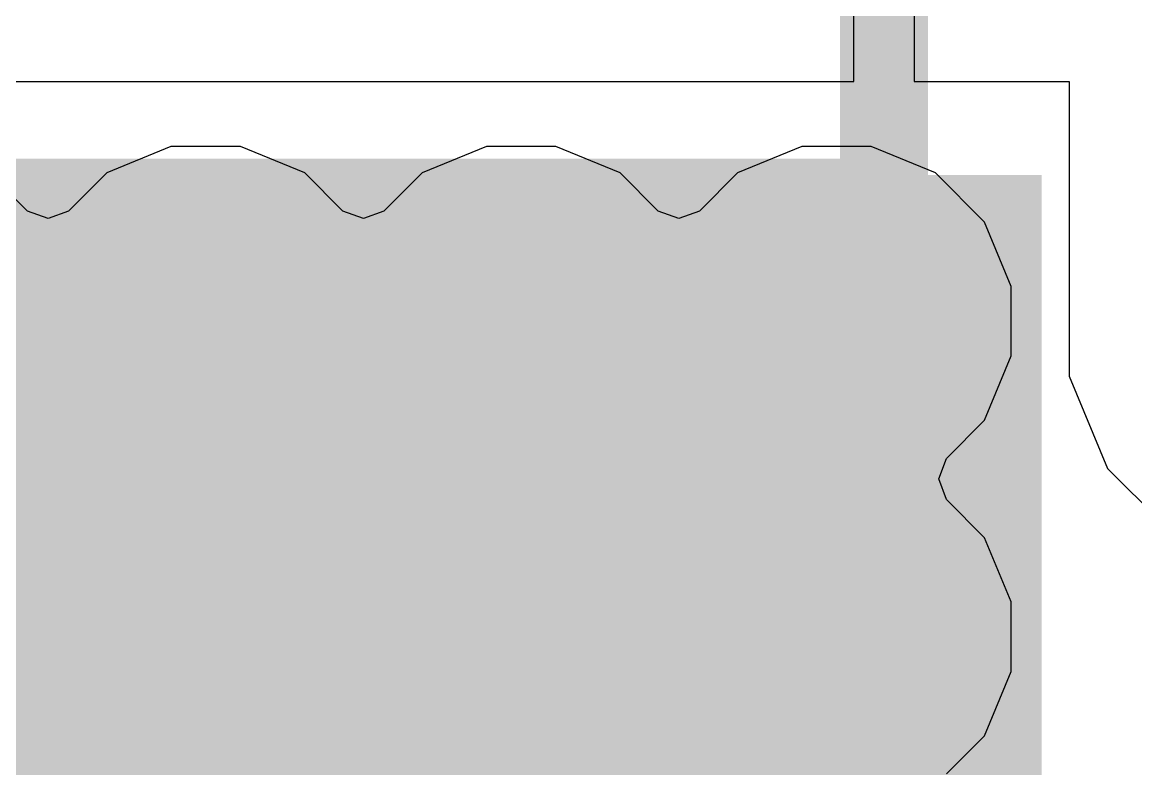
# Model space of a CAD drawing. Header units: inches. Extents: x -4 to 5258, y -4 to 5281.
# Drawn here: x 95.953 to 99.484, y 31.496 to 33.861 of the extents above; entities that cross this region are included whole.
import ezdxf

# ---------------------------------------------------------------- set-up
doc = ezdxf.new("R2010")
doc.units = ezdxf.units.IN
for name, color, linetype in [('Bottom Layer', 5, 'Continuous'), ('Bottom Solder', 6, 'Continuous'), ('Drill Drawing', 1, 'Continuous'), ('Layer 1', 16, 'Continuous'), ('Layer 2', 76, 'Continuous'), ('Top Layer', 1, 'Continuous'), ('Top Paste', 8, 'Continuous'), ('Top Solder', 216, 'Continuous'), ('Via Holes', 16, 'Continuous')]:
    doc.layers.add(name, color=color, linetype=linetype)

# ---------------------------------------------------------------- blocks, each defined once
blk = doc.blocks.new('HTSSOP_38_EP_4_4___14')
at = {"layer": 'Top Layer'}
blk.add_hatch(color=1, dxfattribs=at).paths.add_polyline_path([(1.45, 2.4), (1.45, -2.4), (-1.45, -2.4), (-1.45, 2.4)])
at = {"layer": 'Top Paste'}
blk.add_hatch(color=8, dxfattribs=at).paths.add_polyline_path([(1.45, 2.4), (1.45, -2.4), (-1.45, -2.4), (-1.45, 2.4)])
at = {"layer": 'Top Solder'}
blk.add_hatch(color=216, dxfattribs=at).paths.add_polyline_path([(1.5008, 2.4508), (1.5008, -2.4508), (-1.5008, -2.4508), (-1.5008, 2.4508)])

msp = doc.modelspace()

# ---------------------------------------------------------------- hatches: boundary and pattern name
at = {"layer": 'Bottom Layer'}
h = msp.add_hatch(color=5, dxfattribs=at)
edge = h.paths.add_edge_path()
edge.add_arc((96.5347, 32.9143), 0.3, 0, 360)
h = msp.add_hatch(color=5, dxfattribs=at)
edge = h.paths.add_edge_path()
edge.add_arc((97.5347, 32.9143), 0.3, 0, 360)
h = msp.add_hatch(color=5, dxfattribs=at)
edge = h.paths.add_edge_path()
edge.add_arc((98.5347, 32.9143), 0.3, 0, 360)
h = msp.add_hatch(color=5, dxfattribs=at)
edge = h.paths.add_edge_path()
edge.add_arc((96.5347, 31.9143), 0.3, 0, 360)
h = msp.add_hatch(color=5, dxfattribs=at)
edge = h.paths.add_edge_path()
edge.add_arc((97.5347, 31.9143), 0.3, 0, 360)
h = msp.add_hatch(color=5, dxfattribs=at)
edge = h.paths.add_edge_path()
edge.add_arc((98.5347, 31.9143), 0.3, 0, 360)
at = {"layer": 'Bottom Solder'}
h = msp.add_hatch(color=6, dxfattribs=at)
edge = h.paths.add_edge_path()
edge.add_arc((96.5347, 32.9143), 0.4016, 0, 360)
h = msp.add_hatch(color=6, dxfattribs=at)
edge = h.paths.add_edge_path()
edge.add_arc((97.5347, 32.9143), 0.4016, 0, 360)
h = msp.add_hatch(color=6, dxfattribs=at)
edge = h.paths.add_edge_path()
edge.add_arc((98.5347, 32.9143), 0.4016, 0, 360)
h = msp.add_hatch(color=6, dxfattribs=at)
edge = h.paths.add_edge_path()
edge.add_arc((96.5347, 31.9143), 0.4016, 0, 360)
h = msp.add_hatch(color=6, dxfattribs=at)
edge = h.paths.add_edge_path()
edge.add_arc((97.5347, 31.9143), 0.4016, 0, 360)
h = msp.add_hatch(color=6, dxfattribs=at)
edge = h.paths.add_edge_path()
edge.add_arc((98.5347, 31.9143), 0.4016, 0, 360)
at = {"layer": 'Layer 1'}
h = msp.add_hatch(color=16, dxfattribs=at)
edge = h.paths.add_edge_path()
edge.add_arc((96.5347, 32.9143), 0.3, 0, 360)
h = msp.add_hatch(color=16, dxfattribs=at)
edge = h.paths.add_edge_path()
edge.add_arc((97.5347, 32.9143), 0.3, 0, 360)
h = msp.add_hatch(color=16, dxfattribs=at)
edge = h.paths.add_edge_path()
edge.add_arc((98.5347, 32.9143), 0.3, 0, 360)
h = msp.add_hatch(color=16, dxfattribs=at)
edge = h.paths.add_edge_path()
edge.add_arc((96.5347, 31.9143), 0.3, 0, 360)
h = msp.add_hatch(color=16, dxfattribs=at)
edge = h.paths.add_edge_path()
edge.add_arc((97.5347, 31.9143), 0.3, 0, 360)
h = msp.add_hatch(color=16, dxfattribs=at)
edge = h.paths.add_edge_path()
edge.add_arc((98.5347, 31.9143), 0.3, 0, 360)
at = {"layer": 'Layer 2'}
h = msp.add_hatch(color=76, dxfattribs=at)
edge = h.paths.add_edge_path()
edge.add_arc((96.5347, 32.9143), 0.3, 0, 360)
h = msp.add_hatch(color=76, dxfattribs=at)
edge = h.paths.add_edge_path()
edge.add_arc((97.5347, 32.9143), 0.3, 0, 360)
h = msp.add_hatch(color=76, dxfattribs=at)
edge = h.paths.add_edge_path()
edge.add_arc((98.5347, 32.9143), 0.3, 0, 360)
h = msp.add_hatch(color=76, dxfattribs=at)
edge = h.paths.add_edge_path()
edge.add_arc((96.5347, 31.9143), 0.3, 0, 360)
h = msp.add_hatch(color=76, dxfattribs=at)
edge = h.paths.add_edge_path()
edge.add_arc((97.5347, 31.9143), 0.3, 0, 360)
h = msp.add_hatch(color=76, dxfattribs=at)
edge = h.paths.add_edge_path()
edge.add_arc((98.5347, 31.9143), 0.3, 0, 360)
at = {"layer": 'Top Layer'}
msp.add_hatch(color=1, dxfattribs=at).paths.add_polyline_path([(93.7855, 30.478), (99.1856, 30.478), (99.1856, 33.378), (93.7855, 33.378)])
h = msp.add_hatch(color=1, dxfattribs=at)
edge = h.paths.add_edge_path()
edge.add_arc((96.5347, 32.9143), 0.3, 0, 360)
h = msp.add_hatch(color=1, dxfattribs=at)
edge = h.paths.add_edge_path()
edge.add_arc((97.5347, 32.9143), 0.3, 0, 360)
h = msp.add_hatch(color=1, dxfattribs=at)
edge = h.paths.add_edge_path()
edge.add_arc((98.5347, 32.9143), 0.3, 0, 360)
h = msp.add_hatch(color=1, dxfattribs=at)
edge = h.paths.add_edge_path()
edge.add_arc((96.5347, 31.9143), 0.3, 0, 360)
h = msp.add_hatch(color=1, dxfattribs=at)
edge = h.paths.add_edge_path()
edge.add_arc((97.5347, 31.9143), 0.3, 0, 360)
h = msp.add_hatch(color=1, dxfattribs=at)
edge = h.paths.add_edge_path()
edge.add_arc((98.5347, 31.9143), 0.3, 0, 360)
at = {"layer": 'Top Solder'}
h = msp.add_hatch(color=216, dxfattribs=at)
edge = h.paths.add_edge_path()
edge.add_arc((96.5347, 32.9143), 0.4016, 0, 360)
h = msp.add_hatch(color=216, dxfattribs=at)
edge = h.paths.add_edge_path()
edge.add_arc((97.5347, 32.9143), 0.4016, 0, 360)
h = msp.add_hatch(color=216, dxfattribs=at)
edge = h.paths.add_edge_path()
edge.add_arc((98.5347, 32.9143), 0.4016, 0, 360)
h = msp.add_hatch(color=216, dxfattribs=at)
edge = h.paths.add_edge_path()
edge.add_arc((96.5347, 31.9143), 0.4016, 0, 360)
h = msp.add_hatch(color=216, dxfattribs=at)
edge = h.paths.add_edge_path()
edge.add_arc((97.5347, 31.9143), 0.4016, 0, 360)
h = msp.add_hatch(color=216, dxfattribs=at)
edge = h.paths.add_edge_path()
edge.add_arc((98.5347, 31.9143), 0.4016, 0, 360)
at = {"layer": 'Via Holes'}
h = msp.add_hatch(color=7, dxfattribs=at)
edge = h.paths.add_edge_path()
edge.add_arc((96.5347, 32.9143), 0.15, 0, 360)
h = msp.add_hatch(color=7, dxfattribs=at)
edge = h.paths.add_edge_path()
edge.add_arc((97.5347, 32.9143), 0.15, 0, 360)
h = msp.add_hatch(color=7, dxfattribs=at)
edge = h.paths.add_edge_path()
edge.add_arc((98.5347, 32.9143), 0.15, 0, 360)
h = msp.add_hatch(color=7, dxfattribs=at)
edge = h.paths.add_edge_path()
edge.add_arc((96.5347, 31.9143), 0.15, 0, 360)
h = msp.add_hatch(color=7, dxfattribs=at)
edge = h.paths.add_edge_path()
edge.add_arc((97.5347, 31.9143), 0.15, 0, 360)
h = msp.add_hatch(color=7, dxfattribs=at)
edge = h.paths.add_edge_path()
edge.add_arc((98.5347, 31.9143), 0.15, 0, 360)

# ---------------------------------------------------------------- linework, layer by layer
at = {"layer": 'Drill Drawing'}
for points in [[(96.4077, 33.0413, 0.0508, 0.0508, 0), (96.4077, 33.1683, 0.0508, 0.0508, 0)], [(96.4077, 33.1683, 0.0508, 0.0508, 0), (96.6617, 33.1683, 0.0508, 0.0508, 0)], [(96.6617, 33.0413, 0.0508, 0.0508, 0), (96.6617, 33.1683, 0.0508, 0.0508, 0)], [(97.4077, 33.0413, 0.0508, 0.0508, 0), (97.4077, 33.1683, 0.0508, 0.0508, 0)], [(97.4077, 33.1683, 0.0508, 0.0508, 0), (97.6617, 33.1683, 0.0508, 0.0508, 0)], [(97.6617, 33.0413, 0.0508, 0.0508, 0), (97.6617, 33.1683, 0.0508, 0.0508, 0)], [(98.4077, 33.0413, 0.0508, 0.0508, 0), (98.4077, 33.1683, 0.0508, 0.0508, 0)], [(98.4077, 33.1683, 0.0508, 0.0508, 0), (98.6617, 33.1683, 0.0508, 0.0508, 0)], [(98.6617, 33.0413, 0.0508, 0.0508, 0), (98.6617, 33.1683, 0.0508, 0.0508, 0)], [(96.4585, 32.9905, 0.0508, 0.0508, 0), (96.4585, 33.0667, 0.0508, 0.0508, 0)], [(96.4585, 33.0667, 0.0508, 0.0508, 0), (96.6109, 33.0667, 0.0508, 0.0508, 0)], [(96.6109, 32.9905, 0.0508, 0.0508, 0), (96.6109, 33.0667, 0.0508, 0.0508, 0)], [(97.4585, 32.9905, 0.0508, 0.0508, 0), (97.4585, 33.0667, 0.0508, 0.0508, 0)], [(97.4585, 33.0667, 0.0508, 0.0508, 0), (97.6109, 33.0667, 0.0508, 0.0508, 0)], [(97.6109, 32.9905, 0.0508, 0.0508, 0), (97.6109, 33.0667, 0.0508, 0.0508, 0)], [(98.4585, 32.9905, 0.0508, 0.0508, 0), (98.4585, 33.0667, 0.0508, 0.0508, 0)], [(98.4585, 33.0667, 0.0508, 0.0508, 0), (98.6109, 33.0667, 0.0508, 0.0508, 0)], [(98.6109, 32.9905, 0.0508, 0.0508, 0), (98.6109, 33.0667, 0.0508, 0.0508, 0)], [(96.2807, 32.7873, 0.0508, 0.0508, 0), (96.2807, 33.0413, 0.0508, 0.0508, 0)], [(96.2807, 33.0413, 0.0508, 0.0508, 0), (96.4077, 33.0413, 0.0508, 0.0508, 0)], [(96.6617, 33.0413, 0.0508, 0.0508, 0), (96.7887, 33.0413, 0.0508, 0.0508, 0)], [(96.7887, 32.7873, 0.0508, 0.0508, 0), (96.7887, 33.0413, 0.0508, 0.0508, 0)], [(97.2807, 32.7873, 0.0508, 0.0508, 0), (97.2807, 33.0413, 0.0508, 0.0508, 0)], [(97.2807, 33.0413, 0.0508, 0.0508, 0), (97.4077, 33.0413, 0.0508, 0.0508, 0)], [(97.6617, 33.0413, 0.0508, 0.0508, 0), (97.7887, 33.0413, 0.0508, 0.0508, 0)], [(97.7887, 32.7873, 0.0508, 0.0508, 0), (97.7887, 33.0413, 0.0508, 0.0508, 0)], [(98.2807, 32.7873, 0.0508, 0.0508, 0), (98.2807, 33.0413, 0.0508, 0.0508, 0)], [(98.2807, 33.0413, 0.0508, 0.0508, 0), (98.4077, 33.0413, 0.0508, 0.0508, 0)], [(98.6617, 33.0413, 0.0508, 0.0508, 0), (98.7887, 33.0413, 0.0508, 0.0508, 0)], [(98.7887, 32.7873, 0.0508, 0.0508, 0), (98.7887, 33.0413, 0.0508, 0.0508, 0)], [(96.3823, 32.8381, 0.0508, 0.0508, 0), (96.3823, 32.9905, 0.0508, 0.0508, 0)], [(96.3823, 32.9905, 0.0508, 0.0508, 0), (96.4585, 32.9905, 0.0508, 0.0508, 0)], [(96.6109, 32.9905, 0.0508, 0.0508, 0), (96.6871, 32.9905, 0.0508, 0.0508, 0)], [(96.6871, 32.8381, 0.0508, 0.0508, 0), (96.6871, 32.9905, 0.0508, 0.0508, 0)], [(97.3823, 32.8381, 0.0508, 0.0508, 0), (97.3823, 32.9905, 0.0508, 0.0508, 0)], [(97.3823, 32.9905, 0.0508, 0.0508, 0), (97.4585, 32.9905, 0.0508, 0.0508, 0)], [(97.6109, 32.9905, 0.0508, 0.0508, 0), (97.6871, 32.9905, 0.0508, 0.0508, 0)], [(97.6871, 32.8381, 0.0508, 0.0508, 0), (97.6871, 32.9905, 0.0508, 0.0508, 0)], [(98.3823, 32.8381, 0.0508, 0.0508, 0), (98.3823, 32.9905, 0.0508, 0.0508, 0)], [(98.3823, 32.9905, 0.0508, 0.0508, 0), (98.4585, 32.9905, 0.0508, 0.0508, 0)], [(98.6109, 32.9905, 0.0508, 0.0508, 0), (98.6871, 32.9905, 0.0508, 0.0508, 0)], [(98.6871, 32.8381, 0.0508, 0.0508, 0), (98.6871, 32.9905, 0.0508, 0.0508, 0)], [(96.3823, 32.8381, 0.0508, 0.0508, 0), (96.4585, 32.8381, 0.0508, 0.0508, 0)], [(96.4585, 32.7619, 0.0508, 0.0508, 0), (96.4585, 32.8381, 0.0508, 0.0508, 0)], [(96.6109, 32.8381, 0.0508, 0.0508, 0), (96.6871, 32.8381, 0.0508, 0.0508, 0)], [(96.6109, 32.7619, 0.0508, 0.0508, 0), (96.6109, 32.8381, 0.0508, 0.0508, 0)], [(97.3823, 32.8381, 0.0508, 0.0508, 0), (97.4585, 32.8381, 0.0508, 0.0508, 0)], [(97.4585, 32.7619, 0.0508, 0.0508, 0), (97.4585, 32.8381, 0.0508, 0.0508, 0)], [(97.6109, 32.8381, 0.0508, 0.0508, 0), (97.6871, 32.8381, 0.0508, 0.0508, 0)], [(97.6109, 32.7619, 0.0508, 0.0508, 0), (97.6109, 32.8381, 0.0508, 0.0508, 0)], [(98.3823, 32.8381, 0.0508, 0.0508, 0), (98.4585, 32.8381, 0.0508, 0.0508, 0)], [(98.4585, 32.7619, 0.0508, 0.0508, 0), (98.4585, 32.8381, 0.0508, 0.0508, 0)], [(98.6109, 32.8381, 0.0508, 0.0508, 0), (98.6871, 32.8381, 0.0508, 0.0508, 0)], [(98.6109, 32.7619, 0.0508, 0.0508, 0), (98.6109, 32.8381, 0.0508, 0.0508, 0)], [(96.2807, 32.7873, 0.0508, 0.0508, 0), (96.4077, 32.7873, 0.0508, 0.0508, 0)], [(96.4077, 32.6603, 0.0508, 0.0508, 0), (96.4077, 32.7873, 0.0508, 0.0508, 0)], [(96.6617, 32.7873, 0.0508, 0.0508, 0), (96.7887, 32.7873, 0.0508, 0.0508, 0)], [(96.6617, 32.6603, 0.0508, 0.0508, 0), (96.6617, 32.7873, 0.0508, 0.0508, 0)], [(97.2807, 32.7873, 0.0508, 0.0508, 0), (97.4077, 32.7873, 0.0508, 0.0508, 0)], [(97.4077, 32.6603, 0.0508, 0.0508, 0), (97.4077, 32.7873, 0.0508, 0.0508, 0)], [(97.6617, 32.7873, 0.0508, 0.0508, 0), (97.7887, 32.7873, 0.0508, 0.0508, 0)], [(97.6617, 32.6603, 0.0508, 0.0508, 0), (97.6617, 32.7873, 0.0508, 0.0508, 0)], [(98.2807, 32.7873, 0.0508, 0.0508, 0), (98.4077, 32.7873, 0.0508, 0.0508, 0)], [(98.4077, 32.6603, 0.0508, 0.0508, 0), (98.4077, 32.7873, 0.0508, 0.0508, 0)], [(98.6617, 32.7873, 0.0508, 0.0508, 0), (98.7887, 32.7873, 0.0508, 0.0508, 0)], [(98.6617, 32.6603, 0.0508, 0.0508, 0), (98.6617, 32.7873, 0.0508, 0.0508, 0)], [(96.4585, 32.7619, 0.0508, 0.0508, 0), (96.6109, 32.7619, 0.0508, 0.0508, 0)], [(97.4585, 32.7619, 0.0508, 0.0508, 0), (97.6109, 32.7619, 0.0508, 0.0508, 0)], [(98.4585, 32.7619, 0.0508, 0.0508, 0), (98.6109, 32.7619, 0.0508, 0.0508, 0)], [(96.4077, 32.6603, 0.0508, 0.0508, 0), (96.6617, 32.6603, 0.0508, 0.0508, 0)], [(97.4077, 32.6603, 0.0508, 0.0508, 0), (97.6617, 32.6603, 0.0508, 0.0508, 0)], [(98.4077, 32.6603, 0.0508, 0.0508, 0), (98.6617, 32.6603, 0.0508, 0.0508, 0)], [(96.4077, 32.0413, 0.0508, 0.0508, 0), (96.4077, 32.1683, 0.0508, 0.0508, 0)], [(96.4077, 32.1683, 0.0508, 0.0508, 0), (96.6617, 32.1683, 0.0508, 0.0508, 0)], [(96.6617, 32.0413, 0.0508, 0.0508, 0), (96.6617, 32.1683, 0.0508, 0.0508, 0)], [(97.4077, 32.0413, 0.0508, 0.0508, 0), (97.4077, 32.1683, 0.0508, 0.0508, 0)], [(97.4077, 32.1683, 0.0508, 0.0508, 0), (97.6617, 32.1683, 0.0508, 0.0508, 0)], [(97.6617, 32.0413, 0.0508, 0.0508, 0), (97.6617, 32.1683, 0.0508, 0.0508, 0)], [(98.4077, 32.0413, 0.0508, 0.0508, 0), (98.4077, 32.1683, 0.0508, 0.0508, 0)], [(98.4077, 32.1683, 0.0508, 0.0508, 0), (98.6617, 32.1683, 0.0508, 0.0508, 0)], [(98.6617, 32.0413, 0.0508, 0.0508, 0), (98.6617, 32.1683, 0.0508, 0.0508, 0)], [(96.2807, 31.7873, 0.0508, 0.0508, 0), (96.2807, 32.0413, 0.0508, 0.0508, 0)], [(96.2807, 32.0413, 0.0508, 0.0508, 0), (96.4077, 32.0413, 0.0508, 0.0508, 0)], [(96.4585, 31.9905, 0.0508, 0.0508, 0), (96.4585, 32.0667, 0.0508, 0.0508, 0)], [(96.4585, 32.0667, 0.0508, 0.0508, 0), (96.6109, 32.0667, 0.0508, 0.0508, 0)], [(96.6109, 31.9905, 0.0508, 0.0508, 0), (96.6109, 32.0667, 0.0508, 0.0508, 0)], [(96.6617, 32.0413, 0.0508, 0.0508, 0), (96.7887, 32.0413, 0.0508, 0.0508, 0)], [(96.7887, 31.7873, 0.0508, 0.0508, 0), (96.7887, 32.0413, 0.0508, 0.0508, 0)], [(97.2807, 31.7873, 0.0508, 0.0508, 0), (97.2807, 32.0413, 0.0508, 0.0508, 0)], [(97.2807, 32.0413, 0.0508, 0.0508, 0), (97.4077, 32.0413, 0.0508, 0.0508, 0)], [(97.4585, 31.9905, 0.0508, 0.0508, 0), (97.4585, 32.0667, 0.0508, 0.0508, 0)], [(97.4585, 32.0667, 0.0508, 0.0508, 0), (97.6109, 32.0667, 0.0508, 0.0508, 0)], [(97.6109, 31.9905, 0.0508, 0.0508, 0), (97.6109, 32.0667, 0.0508, 0.0508, 0)], [(97.6617, 32.0413, 0.0508, 0.0508, 0), (97.7887, 32.0413, 0.0508, 0.0508, 0)], [(97.7887, 31.7873, 0.0508, 0.0508, 0), (97.7887, 32.0413, 0.0508, 0.0508, 0)], [(98.2807, 31.7873, 0.0508, 0.0508, 0), (98.2807, 32.0413, 0.0508, 0.0508, 0)], [(98.2807, 32.0413, 0.0508, 0.0508, 0), (98.4077, 32.0413, 0.0508, 0.0508, 0)], [(98.4585, 31.9905, 0.0508, 0.0508, 0), (98.4585, 32.0667, 0.0508, 0.0508, 0)], [(98.4585, 32.0667, 0.0508, 0.0508, 0), (98.6109, 32.0667, 0.0508, 0.0508, 0)], [(98.6109, 31.9905, 0.0508, 0.0508, 0), (98.6109, 32.0667, 0.0508, 0.0508, 0)], [(98.6617, 32.0413, 0.0508, 0.0508, 0), (98.7887, 32.0413, 0.0508, 0.0508, 0)], [(98.7887, 31.7873, 0.0508, 0.0508, 0), (98.7887, 32.0413, 0.0508, 0.0508, 0)], [(96.3823, 31.8381, 0.0508, 0.0508, 0), (96.3823, 31.9905, 0.0508, 0.0508, 0)], [(96.3823, 31.9905, 0.0508, 0.0508, 0), (96.4585, 31.9905, 0.0508, 0.0508, 0)], [(96.6109, 31.9905, 0.0508, 0.0508, 0), (96.6871, 31.9905, 0.0508, 0.0508, 0)], [(96.6871, 31.8381, 0.0508, 0.0508, 0), (96.6871, 31.9905, 0.0508, 0.0508, 0)], [(97.3823, 31.8381, 0.0508, 0.0508, 0), (97.3823, 31.9905, 0.0508, 0.0508, 0)], [(97.3823, 31.9905, 0.0508, 0.0508, 0), (97.4585, 31.9905, 0.0508, 0.0508, 0)], [(97.6109, 31.9905, 0.0508, 0.0508, 0), (97.6871, 31.9905, 0.0508, 0.0508, 0)], [(97.6871, 31.8381, 0.0508, 0.0508, 0), (97.6871, 31.9905, 0.0508, 0.0508, 0)], [(98.3823, 31.8381, 0.0508, 0.0508, 0), (98.3823, 31.9905, 0.0508, 0.0508, 0)], [(98.3823, 31.9905, 0.0508, 0.0508, 0), (98.4585, 31.9905, 0.0508, 0.0508, 0)], [(98.6109, 31.9905, 0.0508, 0.0508, 0), (98.6871, 31.9905, 0.0508, 0.0508, 0)], [(98.6871, 31.8381, 0.0508, 0.0508, 0), (98.6871, 31.9905, 0.0508, 0.0508, 0)], [(96.3823, 31.8381, 0.0508, 0.0508, 0), (96.4585, 31.8381, 0.0508, 0.0508, 0)], [(96.4585, 31.7619, 0.0508, 0.0508, 0), (96.4585, 31.8381, 0.0508, 0.0508, 0)], [(96.6109, 31.8381, 0.0508, 0.0508, 0), (96.6871, 31.8381, 0.0508, 0.0508, 0)], [(96.6109, 31.7619, 0.0508, 0.0508, 0), (96.6109, 31.8381, 0.0508, 0.0508, 0)], [(97.3823, 31.8381, 0.0508, 0.0508, 0), (97.4585, 31.8381, 0.0508, 0.0508, 0)], [(97.4585, 31.7619, 0.0508, 0.0508, 0), (97.4585, 31.8381, 0.0508, 0.0508, 0)], [(97.6109, 31.8381, 0.0508, 0.0508, 0), (97.6871, 31.8381, 0.0508, 0.0508, 0)], [(97.6109, 31.7619, 0.0508, 0.0508, 0), (97.6109, 31.8381, 0.0508, 0.0508, 0)], [(98.3823, 31.8381, 0.0508, 0.0508, 0), (98.4585, 31.8381, 0.0508, 0.0508, 0)], [(98.4585, 31.7619, 0.0508, 0.0508, 0), (98.4585, 31.8381, 0.0508, 0.0508, 0)], [(98.6109, 31.8381, 0.0508, 0.0508, 0), (98.6871, 31.8381, 0.0508, 0.0508, 0)], [(98.6109, 31.7619, 0.0508, 0.0508, 0), (98.6109, 31.8381, 0.0508, 0.0508, 0)], [(96.2807, 31.7873, 0.0508, 0.0508, 0), (96.4077, 31.7873, 0.0508, 0.0508, 0)], [(96.4077, 31.6603, 0.0508, 0.0508, 0), (96.4077, 31.7873, 0.0508, 0.0508, 0)], [(96.6617, 31.7873, 0.0508, 0.0508, 0), (96.7887, 31.7873, 0.0508, 0.0508, 0)], [(96.6617, 31.6603, 0.0508, 0.0508, 0), (96.6617, 31.7873, 0.0508, 0.0508, 0)], [(97.2807, 31.7873, 0.0508, 0.0508, 0), (97.4077, 31.7873, 0.0508, 0.0508, 0)], [(97.4077, 31.6603, 0.0508, 0.0508, 0), (97.4077, 31.7873, 0.0508, 0.0508, 0)], [(97.6617, 31.7873, 0.0508, 0.0508, 0), (97.7887, 31.7873, 0.0508, 0.0508, 0)], [(97.6617, 31.6603, 0.0508, 0.0508, 0), (97.6617, 31.7873, 0.0508, 0.0508, 0)], [(98.2807, 31.7873, 0.0508, 0.0508, 0), (98.4077, 31.7873, 0.0508, 0.0508, 0)], [(98.4077, 31.6603, 0.0508, 0.0508, 0), (98.4077, 31.7873, 0.0508, 0.0508, 0)], [(98.6617, 31.7873, 0.0508, 0.0508, 0), (98.7887, 31.7873, 0.0508, 0.0508, 0)], [(98.6617, 31.6603, 0.0508, 0.0508, 0), (98.6617, 31.7873, 0.0508, 0.0508, 0)], [(96.4585, 31.7619, 0.0508, 0.0508, 0), (96.6109, 31.7619, 0.0508, 0.0508, 0)], [(97.4585, 31.7619, 0.0508, 0.0508, 0), (97.6109, 31.7619, 0.0508, 0.0508, 0)], [(98.4585, 31.7619, 0.0508, 0.0508, 0), (98.6109, 31.7619, 0.0508, 0.0508, 0)], [(96.4077, 31.6603, 0.0508, 0.0508, 0), (96.6617, 31.6603, 0.0508, 0.0508, 0)], [(97.4077, 31.6603, 0.0508, 0.0508, 0), (97.6617, 31.6603, 0.0508, 0.0508, 0)], [(98.4077, 31.6603, 0.0508, 0.0508, 0), (98.6617, 31.6603, 0.0508, 0.0508, 0)]]:
    msp.add_lwpolyline(points, format="xyseb", dxfattribs=at)
for points in [[(96.395, 33.1683, 0.0254, 0.0254, 1), (96.4204, 33.1683, 0.0254, 0.0254, 1)], [(96.395, 33.1683, 0.0254, 0.0254, 1), (96.4204, 33.1683, 0.0254, 0.0254, 1)], [(96.649, 33.1683, 0.0254, 0.0254, 1), (96.6744, 33.1683, 0.0254, 0.0254, 1)], [(96.649, 33.1683, 0.0254, 0.0254, 1), (96.6744, 33.1683, 0.0254, 0.0254, 1)], [(97.395, 33.1683, 0.0254, 0.0254, 1), (97.4204, 33.1683, 0.0254, 0.0254, 1)], [(97.395, 33.1683, 0.0254, 0.0254, 1), (97.4204, 33.1683, 0.0254, 0.0254, 1)], [(97.649, 33.1683, 0.0254, 0.0254, 1), (97.6744, 33.1683, 0.0254, 0.0254, 1)], [(97.649, 33.1683, 0.0254, 0.0254, 1), (97.6744, 33.1683, 0.0254, 0.0254, 1)], [(98.395, 33.1683, 0.0254, 0.0254, 1), (98.4204, 33.1683, 0.0254, 0.0254, 1)], [(98.395, 33.1683, 0.0254, 0.0254, 1), (98.4204, 33.1683, 0.0254, 0.0254, 1)], [(98.649, 33.1683, 0.0254, 0.0254, 1), (98.6744, 33.1683, 0.0254, 0.0254, 1)], [(98.649, 33.1683, 0.0254, 0.0254, 1), (98.6744, 33.1683, 0.0254, 0.0254, 1)], [(96.4458, 33.0667, 0.0254, 0.0254, 1), (96.4712, 33.0667, 0.0254, 0.0254, 1)], [(96.4458, 33.0667, 0.0254, 0.0254, 1), (96.4712, 33.0667, 0.0254, 0.0254, 1)], [(96.5982, 33.0667, 0.0254, 0.0254, 1), (96.6236, 33.0667, 0.0254, 0.0254, 1)], [(96.5982, 33.0667, 0.0254, 0.0254, 1), (96.6236, 33.0667, 0.0254, 0.0254, 1)], [(97.4458, 33.0667, 0.0254, 0.0254, 1), (97.4712, 33.0667, 0.0254, 0.0254, 1)], [(97.4458, 33.0667, 0.0254, 0.0254, 1), (97.4712, 33.0667, 0.0254, 0.0254, 1)], [(97.5982, 33.0667, 0.0254, 0.0254, 1), (97.6236, 33.0667, 0.0254, 0.0254, 1)], [(97.5982, 33.0667, 0.0254, 0.0254, 1), (97.6236, 33.0667, 0.0254, 0.0254, 1)], [(98.4458, 33.0667, 0.0254, 0.0254, 1), (98.4712, 33.0667, 0.0254, 0.0254, 1)], [(98.4458, 33.0667, 0.0254, 0.0254, 1), (98.4712, 33.0667, 0.0254, 0.0254, 1)], [(98.5982, 33.0667, 0.0254, 0.0254, 1), (98.6236, 33.0667, 0.0254, 0.0254, 1)], [(98.5982, 33.0667, 0.0254, 0.0254, 1), (98.6236, 33.0667, 0.0254, 0.0254, 1)], [(96.268, 33.0413, 0.0254, 0.0254, 1), (96.2934, 33.0413, 0.0254, 0.0254, 1)], [(96.268, 33.0413, 0.0254, 0.0254, 1), (96.2934, 33.0413, 0.0254, 0.0254, 1)], [(96.395, 33.0413, 0.0254, 0.0254, 1), (96.4204, 33.0413, 0.0254, 0.0254, 1)], [(96.395, 33.0413, 0.0254, 0.0254, 1), (96.4204, 33.0413, 0.0254, 0.0254, 1)], [(96.649, 33.0413, 0.0254, 0.0254, 1), (96.6744, 33.0413, 0.0254, 0.0254, 1)], [(96.649, 33.0413, 0.0254, 0.0254, 1), (96.6744, 33.0413, 0.0254, 0.0254, 1)], [(96.776, 33.0413, 0.0254, 0.0254, 1), (96.8014, 33.0413, 0.0254, 0.0254, 1)], [(96.776, 33.0413, 0.0254, 0.0254, 1), (96.8014, 33.0413, 0.0254, 0.0254, 1)], [(97.268, 33.0413, 0.0254, 0.0254, 1), (97.2934, 33.0413, 0.0254, 0.0254, 1)], [(97.268, 33.0413, 0.0254, 0.0254, 1), (97.2934, 33.0413, 0.0254, 0.0254, 1)], [(97.395, 33.0413, 0.0254, 0.0254, 1), (97.4204, 33.0413, 0.0254, 0.0254, 1)], [(97.395, 33.0413, 0.0254, 0.0254, 1), (97.4204, 33.0413, 0.0254, 0.0254, 1)], [(97.649, 33.0413, 0.0254, 0.0254, 1), (97.6744, 33.0413, 0.0254, 0.0254, 1)], [(97.649, 33.0413, 0.0254, 0.0254, 1), (97.6744, 33.0413, 0.0254, 0.0254, 1)], [(97.776, 33.0413, 0.0254, 0.0254, 1), (97.8014, 33.0413, 0.0254, 0.0254, 1)], [(97.776, 33.0413, 0.0254, 0.0254, 1), (97.8014, 33.0413, 0.0254, 0.0254, 1)], [(98.268, 33.0413, 0.0254, 0.0254, 1), (98.2934, 33.0413, 0.0254, 0.0254, 1)], [(98.268, 33.0413, 0.0254, 0.0254, 1), (98.2934, 33.0413, 0.0254, 0.0254, 1)], [(98.395, 33.0413, 0.0254, 0.0254, 1), (98.4204, 33.0413, 0.0254, 0.0254, 1)], [(98.395, 33.0413, 0.0254, 0.0254, 1), (98.4204, 33.0413, 0.0254, 0.0254, 1)], [(98.649, 33.0413, 0.0254, 0.0254, 1), (98.6744, 33.0413, 0.0254, 0.0254, 1)], [(98.649, 33.0413, 0.0254, 0.0254, 1), (98.6744, 33.0413, 0.0254, 0.0254, 1)], [(98.776, 33.0413, 0.0254, 0.0254, 1), (98.8014, 33.0413, 0.0254, 0.0254, 1)], [(98.776, 33.0413, 0.0254, 0.0254, 1), (98.8014, 33.0413, 0.0254, 0.0254, 1)], [(96.3696, 32.9905, 0.0254, 0.0254, 1), (96.395, 32.9905, 0.0254, 0.0254, 1)], [(96.3696, 32.9905, 0.0254, 0.0254, 1), (96.395, 32.9905, 0.0254, 0.0254, 1)], [(96.4458, 32.9905, 0.0254, 0.0254, 1), (96.4712, 32.9905, 0.0254, 0.0254, 1)], [(96.4458, 32.9905, 0.0254, 0.0254, 1), (96.4712, 32.9905, 0.0254, 0.0254, 1)], [(96.5982, 32.9905, 0.0254, 0.0254, 1), (96.6236, 32.9905, 0.0254, 0.0254, 1)], [(96.5982, 32.9905, 0.0254, 0.0254, 1), (96.6236, 32.9905, 0.0254, 0.0254, 1)], [(96.6744, 32.9905, 0.0254, 0.0254, 1), (96.6998, 32.9905, 0.0254, 0.0254, 1)], [(96.6744, 32.9905, 0.0254, 0.0254, 1), (96.6998, 32.9905, 0.0254, 0.0254, 1)], [(97.3696, 32.9905, 0.0254, 0.0254, 1), (97.395, 32.9905, 0.0254, 0.0254, 1)], [(97.3696, 32.9905, 0.0254, 0.0254, 1), (97.395, 32.9905, 0.0254, 0.0254, 1)], [(97.4458, 32.9905, 0.0254, 0.0254, 1), (97.4712, 32.9905, 0.0254, 0.0254, 1)], [(97.4458, 32.9905, 0.0254, 0.0254, 1), (97.4712, 32.9905, 0.0254, 0.0254, 1)], [(97.5982, 32.9905, 0.0254, 0.0254, 1), (97.6236, 32.9905, 0.0254, 0.0254, 1)], [(97.5982, 32.9905, 0.0254, 0.0254, 1), (97.6236, 32.9905, 0.0254, 0.0254, 1)], [(97.6744, 32.9905, 0.0254, 0.0254, 1), (97.6998, 32.9905, 0.0254, 0.0254, 1)], [(97.6744, 32.9905, 0.0254, 0.0254, 1), (97.6998, 32.9905, 0.0254, 0.0254, 1)], [(98.3696, 32.9905, 0.0254, 0.0254, 1), (98.395, 32.9905, 0.0254, 0.0254, 1)], [(98.3696, 32.9905, 0.0254, 0.0254, 1), (98.395, 32.9905, 0.0254, 0.0254, 1)], [(98.4458, 32.9905, 0.0254, 0.0254, 1), (98.4712, 32.9905, 0.0254, 0.0254, 1)], [(98.4458, 32.9905, 0.0254, 0.0254, 1), (98.4712, 32.9905, 0.0254, 0.0254, 1)], [(98.5982, 32.9905, 0.0254, 0.0254, 1), (98.6236, 32.9905, 0.0254, 0.0254, 1)], [(98.5982, 32.9905, 0.0254, 0.0254, 1), (98.6236, 32.9905, 0.0254, 0.0254, 1)], [(98.6744, 32.9905, 0.0254, 0.0254, 1), (98.6998, 32.9905, 0.0254, 0.0254, 1)], [(98.6744, 32.9905, 0.0254, 0.0254, 1), (98.6998, 32.9905, 0.0254, 0.0254, 1)], [(96.3696, 32.8381, 0.0254, 0.0254, 1), (96.395, 32.8381, 0.0254, 0.0254, 1)], [(96.3696, 32.8381, 0.0254, 0.0254, 1), (96.395, 32.8381, 0.0254, 0.0254, 1)], [(96.4458, 32.8381, 0.0254, 0.0254, 1), (96.4712, 32.8381, 0.0254, 0.0254, 1)], [(96.4458, 32.8381, 0.0254, 0.0254, 1), (96.4712, 32.8381, 0.0254, 0.0254, 1)], [(96.5982, 32.8381, 0.0254, 0.0254, 1), (96.6236, 32.8381, 0.0254, 0.0254, 1)], [(96.5982, 32.8381, 0.0254, 0.0254, 1), (96.6236, 32.8381, 0.0254, 0.0254, 1)], [(96.6744, 32.8381, 0.0254, 0.0254, 1), (96.6998, 32.8381, 0.0254, 0.0254, 1)], [(96.6744, 32.8381, 0.0254, 0.0254, 1), (96.6998, 32.8381, 0.0254, 0.0254, 1)], [(97.3696, 32.8381, 0.0254, 0.0254, 1), (97.395, 32.8381, 0.0254, 0.0254, 1)], [(97.3696, 32.8381, 0.0254, 0.0254, 1), (97.395, 32.8381, 0.0254, 0.0254, 1)], [(97.4458, 32.8381, 0.0254, 0.0254, 1), (97.4712, 32.8381, 0.0254, 0.0254, 1)], [(97.4458, 32.8381, 0.0254, 0.0254, 1), (97.4712, 32.8381, 0.0254, 0.0254, 1)], [(97.5982, 32.8381, 0.0254, 0.0254, 1), (97.6236, 32.8381, 0.0254, 0.0254, 1)], [(97.5982, 32.8381, 0.0254, 0.0254, 1), (97.6236, 32.8381, 0.0254, 0.0254, 1)], [(97.6744, 32.8381, 0.0254, 0.0254, 1), (97.6998, 32.8381, 0.0254, 0.0254, 1)], [(97.6744, 32.8381, 0.0254, 0.0254, 1), (97.6998, 32.8381, 0.0254, 0.0254, 1)], [(98.3696, 32.8381, 0.0254, 0.0254, 1), (98.395, 32.8381, 0.0254, 0.0254, 1)], [(98.3696, 32.8381, 0.0254, 0.0254, 1), (98.395, 32.8381, 0.0254, 0.0254, 1)], [(98.4458, 32.8381, 0.0254, 0.0254, 1), (98.4712, 32.8381, 0.0254, 0.0254, 1)], [(98.4458, 32.8381, 0.0254, 0.0254, 1), (98.4712, 32.8381, 0.0254, 0.0254, 1)], [(98.5982, 32.8381, 0.0254, 0.0254, 1), (98.6236, 32.8381, 0.0254, 0.0254, 1)], [(98.5982, 32.8381, 0.0254, 0.0254, 1), (98.6236, 32.8381, 0.0254, 0.0254, 1)], [(98.6744, 32.8381, 0.0254, 0.0254, 1), (98.6998, 32.8381, 0.0254, 0.0254, 1)], [(98.6744, 32.8381, 0.0254, 0.0254, 1), (98.6998, 32.8381, 0.0254, 0.0254, 1)], [(96.268, 32.7873, 0.0254, 0.0254, 1), (96.2934, 32.7873, 0.0254, 0.0254, 1)], [(96.268, 32.7873, 0.0254, 0.0254, 1), (96.2934, 32.7873, 0.0254, 0.0254, 1)], [(96.395, 32.7873, 0.0254, 0.0254, 1), (96.4204, 32.7873, 0.0254, 0.0254, 1)], [(96.395, 32.7873, 0.0254, 0.0254, 1), (96.4204, 32.7873, 0.0254, 0.0254, 1)], [(96.649, 32.7873, 0.0254, 0.0254, 1), (96.6744, 32.7873, 0.0254, 0.0254, 1)], [(96.649, 32.7873, 0.0254, 0.0254, 1), (96.6744, 32.7873, 0.0254, 0.0254, 1)], [(96.776, 32.7873, 0.0254, 0.0254, 1), (96.8014, 32.7873, 0.0254, 0.0254, 1)], [(96.776, 32.7873, 0.0254, 0.0254, 1), (96.8014, 32.7873, 0.0254, 0.0254, 1)], [(97.268, 32.7873, 0.0254, 0.0254, 1), (97.2934, 32.7873, 0.0254, 0.0254, 1)], [(97.268, 32.7873, 0.0254, 0.0254, 1), (97.2934, 32.7873, 0.0254, 0.0254, 1)], [(97.395, 32.7873, 0.0254, 0.0254, 1), (97.4204, 32.7873, 0.0254, 0.0254, 1)], [(97.395, 32.7873, 0.0254, 0.0254, 1), (97.4204, 32.7873, 0.0254, 0.0254, 1)], [(97.649, 32.7873, 0.0254, 0.0254, 1), (97.6744, 32.7873, 0.0254, 0.0254, 1)], [(97.649, 32.7873, 0.0254, 0.0254, 1), (97.6744, 32.7873, 0.0254, 0.0254, 1)], [(97.776, 32.7873, 0.0254, 0.0254, 1), (97.8014, 32.7873, 0.0254, 0.0254, 1)], [(97.776, 32.7873, 0.0254, 0.0254, 1), (97.8014, 32.7873, 0.0254, 0.0254, 1)], [(98.268, 32.7873, 0.0254, 0.0254, 1), (98.2934, 32.7873, 0.0254, 0.0254, 1)], [(98.268, 32.7873, 0.0254, 0.0254, 1), (98.2934, 32.7873, 0.0254, 0.0254, 1)], [(98.395, 32.7873, 0.0254, 0.0254, 1), (98.4204, 32.7873, 0.0254, 0.0254, 1)], [(98.395, 32.7873, 0.0254, 0.0254, 1), (98.4204, 32.7873, 0.0254, 0.0254, 1)], [(98.649, 32.7873, 0.0254, 0.0254, 1), (98.6744, 32.7873, 0.0254, 0.0254, 1)], [(98.649, 32.7873, 0.0254, 0.0254, 1), (98.6744, 32.7873, 0.0254, 0.0254, 1)], [(98.776, 32.7873, 0.0254, 0.0254, 1), (98.8014, 32.7873, 0.0254, 0.0254, 1)], [(98.776, 32.7873, 0.0254, 0.0254, 1), (98.8014, 32.7873, 0.0254, 0.0254, 1)], [(96.4458, 32.7619, 0.0254, 0.0254, 1), (96.4712, 32.7619, 0.0254, 0.0254, 1)], [(96.4458, 32.7619, 0.0254, 0.0254, 1), (96.4712, 32.7619, 0.0254, 0.0254, 1)], [(96.5982, 32.7619, 0.0254, 0.0254, 1), (96.6236, 32.7619, 0.0254, 0.0254, 1)], [(96.5982, 32.7619, 0.0254, 0.0254, 1), (96.6236, 32.7619, 0.0254, 0.0254, 1)], [(97.4458, 32.7619, 0.0254, 0.0254, 1), (97.4712, 32.7619, 0.0254, 0.0254, 1)], [(97.4458, 32.7619, 0.0254, 0.0254, 1), (97.4712, 32.7619, 0.0254, 0.0254, 1)], [(97.5982, 32.7619, 0.0254, 0.0254, 1), (97.6236, 32.7619, 0.0254, 0.0254, 1)], [(97.5982, 32.7619, 0.0254, 0.0254, 1), (97.6236, 32.7619, 0.0254, 0.0254, 1)], [(98.4458, 32.7619, 0.0254, 0.0254, 1), (98.4712, 32.7619, 0.0254, 0.0254, 1)], [(98.4458, 32.7619, 0.0254, 0.0254, 1), (98.4712, 32.7619, 0.0254, 0.0254, 1)], [(98.5982, 32.7619, 0.0254, 0.0254, 1), (98.6236, 32.7619, 0.0254, 0.0254, 1)], [(98.5982, 32.7619, 0.0254, 0.0254, 1), (98.6236, 32.7619, 0.0254, 0.0254, 1)], [(96.395, 32.6603, 0.0254, 0.0254, 1), (96.4204, 32.6603, 0.0254, 0.0254, 1)], [(96.395, 32.6603, 0.0254, 0.0254, 1), (96.4204, 32.6603, 0.0254, 0.0254, 1)], [(96.649, 32.6603, 0.0254, 0.0254, 1), (96.6744, 32.6603, 0.0254, 0.0254, 1)], [(96.649, 32.6603, 0.0254, 0.0254, 1), (96.6744, 32.6603, 0.0254, 0.0254, 1)], [(97.395, 32.6603, 0.0254, 0.0254, 1), (97.4204, 32.6603, 0.0254, 0.0254, 1)], [(97.395, 32.6603, 0.0254, 0.0254, 1), (97.4204, 32.6603, 0.0254, 0.0254, 1)], [(97.649, 32.6603, 0.0254, 0.0254, 1), (97.6744, 32.6603, 0.0254, 0.0254, 1)], [(97.649, 32.6603, 0.0254, 0.0254, 1), (97.6744, 32.6603, 0.0254, 0.0254, 1)], [(98.395, 32.6603, 0.0254, 0.0254, 1), (98.4204, 32.6603, 0.0254, 0.0254, 1)], [(98.395, 32.6603, 0.0254, 0.0254, 1), (98.4204, 32.6603, 0.0254, 0.0254, 1)], [(98.649, 32.6603, 0.0254, 0.0254, 1), (98.6744, 32.6603, 0.0254, 0.0254, 1)], [(98.649, 32.6603, 0.0254, 0.0254, 1), (98.6744, 32.6603, 0.0254, 0.0254, 1)], [(96.395, 32.1683, 0.0254, 0.0254, 1), (96.4204, 32.1683, 0.0254, 0.0254, 1)], [(96.395, 32.1683, 0.0254, 0.0254, 1), (96.4204, 32.1683, 0.0254, 0.0254, 1)], [(96.649, 32.1683, 0.0254, 0.0254, 1), (96.6744, 32.1683, 0.0254, 0.0254, 1)], [(96.649, 32.1683, 0.0254, 0.0254, 1), (96.6744, 32.1683, 0.0254, 0.0254, 1)], [(97.395, 32.1683, 0.0254, 0.0254, 1), (97.4204, 32.1683, 0.0254, 0.0254, 1)], [(97.395, 32.1683, 0.0254, 0.0254, 1), (97.4204, 32.1683, 0.0254, 0.0254, 1)], [(97.649, 32.1683, 0.0254, 0.0254, 1), (97.6744, 32.1683, 0.0254, 0.0254, 1)], [(97.649, 32.1683, 0.0254, 0.0254, 1), (97.6744, 32.1683, 0.0254, 0.0254, 1)], [(98.395, 32.1683, 0.0254, 0.0254, 1), (98.4204, 32.1683, 0.0254, 0.0254, 1)], [(98.395, 32.1683, 0.0254, 0.0254, 1), (98.4204, 32.1683, 0.0254, 0.0254, 1)], [(98.649, 32.1683, 0.0254, 0.0254, 1), (98.6744, 32.1683, 0.0254, 0.0254, 1)], [(98.649, 32.1683, 0.0254, 0.0254, 1), (98.6744, 32.1683, 0.0254, 0.0254, 1)], [(96.268, 32.0413, 0.0254, 0.0254, 1), (96.2934, 32.0413, 0.0254, 0.0254, 1)], [(96.268, 32.0413, 0.0254, 0.0254, 1), (96.2934, 32.0413, 0.0254, 0.0254, 1)], [(96.395, 32.0413, 0.0254, 0.0254, 1), (96.4204, 32.0413, 0.0254, 0.0254, 1)], [(96.395, 32.0413, 0.0254, 0.0254, 1), (96.4204, 32.0413, 0.0254, 0.0254, 1)], [(96.4458, 32.0667, 0.0254, 0.0254, 1), (96.4712, 32.0667, 0.0254, 0.0254, 1)], [(96.4458, 32.0667, 0.0254, 0.0254, 1), (96.4712, 32.0667, 0.0254, 0.0254, 1)], [(96.5982, 32.0667, 0.0254, 0.0254, 1), (96.6236, 32.0667, 0.0254, 0.0254, 1)], [(96.5982, 32.0667, 0.0254, 0.0254, 1), (96.6236, 32.0667, 0.0254, 0.0254, 1)], [(96.649, 32.0413, 0.0254, 0.0254, 1), (96.6744, 32.0413, 0.0254, 0.0254, 1)], [(96.649, 32.0413, 0.0254, 0.0254, 1), (96.6744, 32.0413, 0.0254, 0.0254, 1)], [(96.776, 32.0413, 0.0254, 0.0254, 1), (96.8014, 32.0413, 0.0254, 0.0254, 1)], [(96.776, 32.0413, 0.0254, 0.0254, 1), (96.8014, 32.0413, 0.0254, 0.0254, 1)], [(97.268, 32.0413, 0.0254, 0.0254, 1), (97.2934, 32.0413, 0.0254, 0.0254, 1)], [(97.268, 32.0413, 0.0254, 0.0254, 1), (97.2934, 32.0413, 0.0254, 0.0254, 1)], [(97.395, 32.0413, 0.0254, 0.0254, 1), (97.4204, 32.0413, 0.0254, 0.0254, 1)], [(97.395, 32.0413, 0.0254, 0.0254, 1), (97.4204, 32.0413, 0.0254, 0.0254, 1)], [(97.4458, 32.0667, 0.0254, 0.0254, 1), (97.4712, 32.0667, 0.0254, 0.0254, 1)], [(97.4458, 32.0667, 0.0254, 0.0254, 1), (97.4712, 32.0667, 0.0254, 0.0254, 1)], [(97.5982, 32.0667, 0.0254, 0.0254, 1), (97.6236, 32.0667, 0.0254, 0.0254, 1)], [(97.5982, 32.0667, 0.0254, 0.0254, 1), (97.6236, 32.0667, 0.0254, 0.0254, 1)], [(97.649, 32.0413, 0.0254, 0.0254, 1), (97.6744, 32.0413, 0.0254, 0.0254, 1)], [(97.649, 32.0413, 0.0254, 0.0254, 1), (97.6744, 32.0413, 0.0254, 0.0254, 1)], [(97.776, 32.0413, 0.0254, 0.0254, 1), (97.8014, 32.0413, 0.0254, 0.0254, 1)], [(97.776, 32.0413, 0.0254, 0.0254, 1), (97.8014, 32.0413, 0.0254, 0.0254, 1)], [(98.268, 32.0413, 0.0254, 0.0254, 1), (98.2934, 32.0413, 0.0254, 0.0254, 1)], [(98.268, 32.0413, 0.0254, 0.0254, 1), (98.2934, 32.0413, 0.0254, 0.0254, 1)], [(98.395, 32.0413, 0.0254, 0.0254, 1), (98.4204, 32.0413, 0.0254, 0.0254, 1)], [(98.395, 32.0413, 0.0254, 0.0254, 1), (98.4204, 32.0413, 0.0254, 0.0254, 1)], [(98.4458, 32.0667, 0.0254, 0.0254, 1), (98.4712, 32.0667, 0.0254, 0.0254, 1)], [(98.4458, 32.0667, 0.0254, 0.0254, 1), (98.4712, 32.0667, 0.0254, 0.0254, 1)], [(98.5982, 32.0667, 0.0254, 0.0254, 1), (98.6236, 32.0667, 0.0254, 0.0254, 1)], [(98.5982, 32.0667, 0.0254, 0.0254, 1), (98.6236, 32.0667, 0.0254, 0.0254, 1)], [(98.649, 32.0413, 0.0254, 0.0254, 1), (98.6744, 32.0413, 0.0254, 0.0254, 1)], [(98.649, 32.0413, 0.0254, 0.0254, 1), (98.6744, 32.0413, 0.0254, 0.0254, 1)], [(98.776, 32.0413, 0.0254, 0.0254, 1), (98.8014, 32.0413, 0.0254, 0.0254, 1)], [(98.776, 32.0413, 0.0254, 0.0254, 1), (98.8014, 32.0413, 0.0254, 0.0254, 1)], [(96.3696, 31.9905, 0.0254, 0.0254, 1), (96.395, 31.9905, 0.0254, 0.0254, 1)], [(96.3696, 31.9905, 0.0254, 0.0254, 1), (96.395, 31.9905, 0.0254, 0.0254, 1)], [(96.4458, 31.9905, 0.0254, 0.0254, 1), (96.4712, 31.9905, 0.0254, 0.0254, 1)], [(96.4458, 31.9905, 0.0254, 0.0254, 1), (96.4712, 31.9905, 0.0254, 0.0254, 1)], [(96.5982, 31.9905, 0.0254, 0.0254, 1), (96.6236, 31.9905, 0.0254, 0.0254, 1)], [(96.5982, 31.9905, 0.0254, 0.0254, 1), (96.6236, 31.9905, 0.0254, 0.0254, 1)], [(96.6744, 31.9905, 0.0254, 0.0254, 1), (96.6998, 31.9905, 0.0254, 0.0254, 1)], [(96.6744, 31.9905, 0.0254, 0.0254, 1), (96.6998, 31.9905, 0.0254, 0.0254, 1)], [(97.3696, 31.9905, 0.0254, 0.0254, 1), (97.395, 31.9905, 0.0254, 0.0254, 1)], [(97.3696, 31.9905, 0.0254, 0.0254, 1), (97.395, 31.9905, 0.0254, 0.0254, 1)], [(97.4458, 31.9905, 0.0254, 0.0254, 1), (97.4712, 31.9905, 0.0254, 0.0254, 1)], [(97.4458, 31.9905, 0.0254, 0.0254, 1), (97.4712, 31.9905, 0.0254, 0.0254, 1)], [(97.5982, 31.9905, 0.0254, 0.0254, 1), (97.6236, 31.9905, 0.0254, 0.0254, 1)], [(97.5982, 31.9905, 0.0254, 0.0254, 1), (97.6236, 31.9905, 0.0254, 0.0254, 1)], [(97.6744, 31.9905, 0.0254, 0.0254, 1), (97.6998, 31.9905, 0.0254, 0.0254, 1)], [(97.6744, 31.9905, 0.0254, 0.0254, 1), (97.6998, 31.9905, 0.0254, 0.0254, 1)], [(98.3696, 31.9905, 0.0254, 0.0254, 1), (98.395, 31.9905, 0.0254, 0.0254, 1)], [(98.3696, 31.9905, 0.0254, 0.0254, 1), (98.395, 31.9905, 0.0254, 0.0254, 1)], [(98.4458, 31.9905, 0.0254, 0.0254, 1), (98.4712, 31.9905, 0.0254, 0.0254, 1)], [(98.4458, 31.9905, 0.0254, 0.0254, 1), (98.4712, 31.9905, 0.0254, 0.0254, 1)], [(98.5982, 31.9905, 0.0254, 0.0254, 1), (98.6236, 31.9905, 0.0254, 0.0254, 1)], [(98.5982, 31.9905, 0.0254, 0.0254, 1), (98.6236, 31.9905, 0.0254, 0.0254, 1)], [(98.6744, 31.9905, 0.0254, 0.0254, 1), (98.6998, 31.9905, 0.0254, 0.0254, 1)], [(98.6744, 31.9905, 0.0254, 0.0254, 1), (98.6998, 31.9905, 0.0254, 0.0254, 1)], [(96.3696, 31.8381, 0.0254, 0.0254, 1), (96.395, 31.8381, 0.0254, 0.0254, 1)], [(96.3696, 31.8381, 0.0254, 0.0254, 1), (96.395, 31.8381, 0.0254, 0.0254, 1)], [(96.4458, 31.8381, 0.0254, 0.0254, 1), (96.4712, 31.8381, 0.0254, 0.0254, 1)], [(96.4458, 31.8381, 0.0254, 0.0254, 1), (96.4712, 31.8381, 0.0254, 0.0254, 1)], [(96.5982, 31.8381, 0.0254, 0.0254, 1), (96.6236, 31.8381, 0.0254, 0.0254, 1)], [(96.5982, 31.8381, 0.0254, 0.0254, 1), (96.6236, 31.8381, 0.0254, 0.0254, 1)], [(96.6744, 31.8381, 0.0254, 0.0254, 1), (96.6998, 31.8381, 0.0254, 0.0254, 1)], [(96.6744, 31.8381, 0.0254, 0.0254, 1), (96.6998, 31.8381, 0.0254, 0.0254, 1)], [(97.3696, 31.8381, 0.0254, 0.0254, 1), (97.395, 31.8381, 0.0254, 0.0254, 1)], [(97.3696, 31.8381, 0.0254, 0.0254, 1), (97.395, 31.8381, 0.0254, 0.0254, 1)], [(97.4458, 31.8381, 0.0254, 0.0254, 1), (97.4712, 31.8381, 0.0254, 0.0254, 1)], [(97.4458, 31.8381, 0.0254, 0.0254, 1), (97.4712, 31.8381, 0.0254, 0.0254, 1)], [(97.5982, 31.8381, 0.0254, 0.0254, 1), (97.6236, 31.8381, 0.0254, 0.0254, 1)], [(97.5982, 31.8381, 0.0254, 0.0254, 1), (97.6236, 31.8381, 0.0254, 0.0254, 1)], [(97.6744, 31.8381, 0.0254, 0.0254, 1), (97.6998, 31.8381, 0.0254, 0.0254, 1)], [(97.6744, 31.8381, 0.0254, 0.0254, 1), (97.6998, 31.8381, 0.0254, 0.0254, 1)], [(98.3696, 31.8381, 0.0254, 0.0254, 1), (98.395, 31.8381, 0.0254, 0.0254, 1)], [(98.3696, 31.8381, 0.0254, 0.0254, 1), (98.395, 31.8381, 0.0254, 0.0254, 1)], [(98.4458, 31.8381, 0.0254, 0.0254, 1), (98.4712, 31.8381, 0.0254, 0.0254, 1)], [(98.4458, 31.8381, 0.0254, 0.0254, 1), (98.4712, 31.8381, 0.0254, 0.0254, 1)], [(98.5982, 31.8381, 0.0254, 0.0254, 1), (98.6236, 31.8381, 0.0254, 0.0254, 1)], [(98.5982, 31.8381, 0.0254, 0.0254, 1), (98.6236, 31.8381, 0.0254, 0.0254, 1)], [(98.6744, 31.8381, 0.0254, 0.0254, 1), (98.6998, 31.8381, 0.0254, 0.0254, 1)], [(98.6744, 31.8381, 0.0254, 0.0254, 1), (98.6998, 31.8381, 0.0254, 0.0254, 1)], [(96.268, 31.7873, 0.0254, 0.0254, 1), (96.2934, 31.7873, 0.0254, 0.0254, 1)], [(96.268, 31.7873, 0.0254, 0.0254, 1), (96.2934, 31.7873, 0.0254, 0.0254, 1)], [(96.395, 31.7873, 0.0254, 0.0254, 1), (96.4204, 31.7873, 0.0254, 0.0254, 1)], [(96.395, 31.7873, 0.0254, 0.0254, 1), (96.4204, 31.7873, 0.0254, 0.0254, 1)], [(96.649, 31.7873, 0.0254, 0.0254, 1), (96.6744, 31.7873, 0.0254, 0.0254, 1)], [(96.649, 31.7873, 0.0254, 0.0254, 1), (96.6744, 31.7873, 0.0254, 0.0254, 1)], [(96.776, 31.7873, 0.0254, 0.0254, 1), (96.8014, 31.7873, 0.0254, 0.0254, 1)], [(96.776, 31.7873, 0.0254, 0.0254, 1), (96.8014, 31.7873, 0.0254, 0.0254, 1)], [(97.268, 31.7873, 0.0254, 0.0254, 1), (97.2934, 31.7873, 0.0254, 0.0254, 1)], [(97.268, 31.7873, 0.0254, 0.0254, 1), (97.2934, 31.7873, 0.0254, 0.0254, 1)], [(97.395, 31.7873, 0.0254, 0.0254, 1), (97.4204, 31.7873, 0.0254, 0.0254, 1)], [(97.395, 31.7873, 0.0254, 0.0254, 1), (97.4204, 31.7873, 0.0254, 0.0254, 1)], [(97.649, 31.7873, 0.0254, 0.0254, 1), (97.6744, 31.7873, 0.0254, 0.0254, 1)], [(97.649, 31.7873, 0.0254, 0.0254, 1), (97.6744, 31.7873, 0.0254, 0.0254, 1)], [(97.776, 31.7873, 0.0254, 0.0254, 1), (97.8014, 31.7873, 0.0254, 0.0254, 1)], [(97.776, 31.7873, 0.0254, 0.0254, 1), (97.8014, 31.7873, 0.0254, 0.0254, 1)], [(98.268, 31.7873, 0.0254, 0.0254, 1), (98.2934, 31.7873, 0.0254, 0.0254, 1)], [(98.268, 31.7873, 0.0254, 0.0254, 1), (98.2934, 31.7873, 0.0254, 0.0254, 1)], [(98.395, 31.7873, 0.0254, 0.0254, 1), (98.4204, 31.7873, 0.0254, 0.0254, 1)], [(98.395, 31.7873, 0.0254, 0.0254, 1), (98.4204, 31.7873, 0.0254, 0.0254, 1)], [(98.649, 31.7873, 0.0254, 0.0254, 1), (98.6744, 31.7873, 0.0254, 0.0254, 1)], [(98.649, 31.7873, 0.0254, 0.0254, 1), (98.6744, 31.7873, 0.0254, 0.0254, 1)], [(98.776, 31.7873, 0.0254, 0.0254, 1), (98.8014, 31.7873, 0.0254, 0.0254, 1)], [(98.776, 31.7873, 0.0254, 0.0254, 1), (98.8014, 31.7873, 0.0254, 0.0254, 1)], [(96.4458, 31.7619, 0.0254, 0.0254, 1), (96.4712, 31.7619, 0.0254, 0.0254, 1)], [(96.4458, 31.7619, 0.0254, 0.0254, 1), (96.4712, 31.7619, 0.0254, 0.0254, 1)], [(96.5982, 31.7619, 0.0254, 0.0254, 1), (96.6236, 31.7619, 0.0254, 0.0254, 1)], [(96.5982, 31.7619, 0.0254, 0.0254, 1), (96.6236, 31.7619, 0.0254, 0.0254, 1)], [(97.4458, 31.7619, 0.0254, 0.0254, 1), (97.4712, 31.7619, 0.0254, 0.0254, 1)], [(97.4458, 31.7619, 0.0254, 0.0254, 1), (97.4712, 31.7619, 0.0254, 0.0254, 1)], [(97.5982, 31.7619, 0.0254, 0.0254, 1), (97.6236, 31.7619, 0.0254, 0.0254, 1)], [(97.5982, 31.7619, 0.0254, 0.0254, 1), (97.6236, 31.7619, 0.0254, 0.0254, 1)], [(98.4458, 31.7619, 0.0254, 0.0254, 1), (98.4712, 31.7619, 0.0254, 0.0254, 1)], [(98.4458, 31.7619, 0.0254, 0.0254, 1), (98.4712, 31.7619, 0.0254, 0.0254, 1)], [(98.5982, 31.7619, 0.0254, 0.0254, 1), (98.6236, 31.7619, 0.0254, 0.0254, 1)], [(98.5982, 31.7619, 0.0254, 0.0254, 1), (98.6236, 31.7619, 0.0254, 0.0254, 1)], [(96.395, 31.6603, 0.0254, 0.0254, 1), (96.4204, 31.6603, 0.0254, 0.0254, 1)], [(96.395, 31.6603, 0.0254, 0.0254, 1), (96.4204, 31.6603, 0.0254, 0.0254, 1)], [(96.649, 31.6603, 0.0254, 0.0254, 1), (96.6744, 31.6603, 0.0254, 0.0254, 1)], [(96.649, 31.6603, 0.0254, 0.0254, 1), (96.6744, 31.6603, 0.0254, 0.0254, 1)], [(97.395, 31.6603, 0.0254, 0.0254, 1), (97.4204, 31.6603, 0.0254, 0.0254, 1)], [(97.395, 31.6603, 0.0254, 0.0254, 1), (97.4204, 31.6603, 0.0254, 0.0254, 1)], [(97.649, 31.6603, 0.0254, 0.0254, 1), (97.6744, 31.6603, 0.0254, 0.0254, 1)], [(97.649, 31.6603, 0.0254, 0.0254, 1), (97.6744, 31.6603, 0.0254, 0.0254, 1)], [(98.395, 31.6603, 0.0254, 0.0254, 1), (98.4204, 31.6603, 0.0254, 0.0254, 1)], [(98.395, 31.6603, 0.0254, 0.0254, 1), (98.4204, 31.6603, 0.0254, 0.0254, 1)], [(98.649, 31.6603, 0.0254, 0.0254, 1), (98.6744, 31.6603, 0.0254, 0.0254, 1)], [(98.649, 31.6603, 0.0254, 0.0254, 1), (98.6744, 31.6603, 0.0254, 0.0254, 1)]]:
    msp.add_lwpolyline(points, format="xyseb", close=True, dxfattribs=at)
at = {"layer": 'Layer 2'}
for p, q in [((96.4245, 33.4683), (96.2209, 33.384)), ((96.6449, 33.4683), (96.4245, 33.4683)), ((96.8485, 33.384), (96.6449, 33.4683)), ((97.4245, 33.4683), (97.2209, 33.384)), ((97.6449, 33.4683), (97.4245, 33.4683)), ((97.8485, 33.384), (97.6449, 33.4683)), ((98.4245, 33.4683), (98.2209, 33.384)), ((98.6449, 33.4683), (98.4245, 33.4683)), ((98.8485, 33.384), (98.6449, 33.4683)), ((95.9695, 33.263), (95.8485, 33.384)), ((96.2209, 33.384), (96.0999, 33.263)), ((96.9695, 33.263), (96.8485, 33.384)), ((97.2209, 33.384), (97.0999, 33.263)), ((97.9695, 33.263), (97.8485, 33.384)), ((98.2209, 33.384), (98.0999, 33.263)), ((99.0044, 33.2281), (98.8485, 33.384)), ((96.0347, 33.2392), (95.9695, 33.263)), ((96.0999, 33.263), (96.0347, 33.2392)), ((97.0347, 33.2392), (96.9695, 33.263)), ((97.0999, 33.263), (97.0347, 33.2392)), ((98.0347, 33.2392), (97.9695, 33.263)), ((98.0999, 33.263), (98.0347, 33.2392)), ((99.0887, 33.0245), (99.0044, 33.2281)), ((99.0887, 32.8041), (99.0887, 33.0245)), ((99.0044, 32.6005), (99.0887, 32.8041)), ((98.8834, 32.4795), (99.0044, 32.6005)), ((98.8596, 32.4143), (98.8834, 32.4795)), ((98.8834, 32.3491), (98.8596, 32.4143)), ((99.0044, 32.2281), (98.8834, 32.3491)), ((99.0887, 32.0245), (99.0044, 32.2281)), ((99.0887, 31.8041), (99.0887, 32.0245)), ((99.0044, 31.6005), (99.0887, 31.8041)), ((98.8834, 31.4795), (99.0044, 31.6005))]:
    msp.add_line(p, q, dxfattribs=at)
at = {"layer": 'Top Layer'}
for p, q in [((98.5896, 33.674), (98.5896, 34.347)), ((98.7816, 34.3057), (98.7816, 33.674)), ((93.598, 33.674), (98.5896, 33.674)), ((98.7816, 33.674), (99.2731, 33.674)), ((99.2731, 33.674), (99.2731, 32.7395)), ((99.2731, 32.7395), (99.3939, 32.4479)), ((99.3939, 32.4479), (99.8939, 31.9479))]:
    msp.add_line(p, q, dxfattribs=at)
for points in [[(98.6855, 32.428, 0.2794, 0.2794, 0), (98.6855, 34.728, 0.2794, 0.2794, 0)], [(98.1855, 31.928, 0.2794, 0.2794, 0), (98.6855, 32.428, 0.2794, 0.2794, 0)]]:
    msp.add_lwpolyline(points, format="xyseb", dxfattribs=at)
for points in [[(98.6157, 32.428, 0.1397, 0.1397, 1), (98.7554, 32.428, 0.1397, 0.1397, 1)], [(98.6157, 32.428, 0.1397, 0.1397, 1), (98.7554, 32.428, 0.1397, 0.1397, 1)], [(98.1157, 31.928, 0.1397, 0.1397, 1), (98.2554, 31.928, 0.1397, 0.1397, 1)]]:
    msp.add_lwpolyline(points, format="xyseb", close=True, dxfattribs=at)

# ---------------------------------------------------------------- block references
at = {"rotation": 270}
msp.add_blockref('HTSSOP_38_EP_4_4___14', (96.1855, 31.928), dxfattribs=at)

doc.saveas('drawing.dxf')
